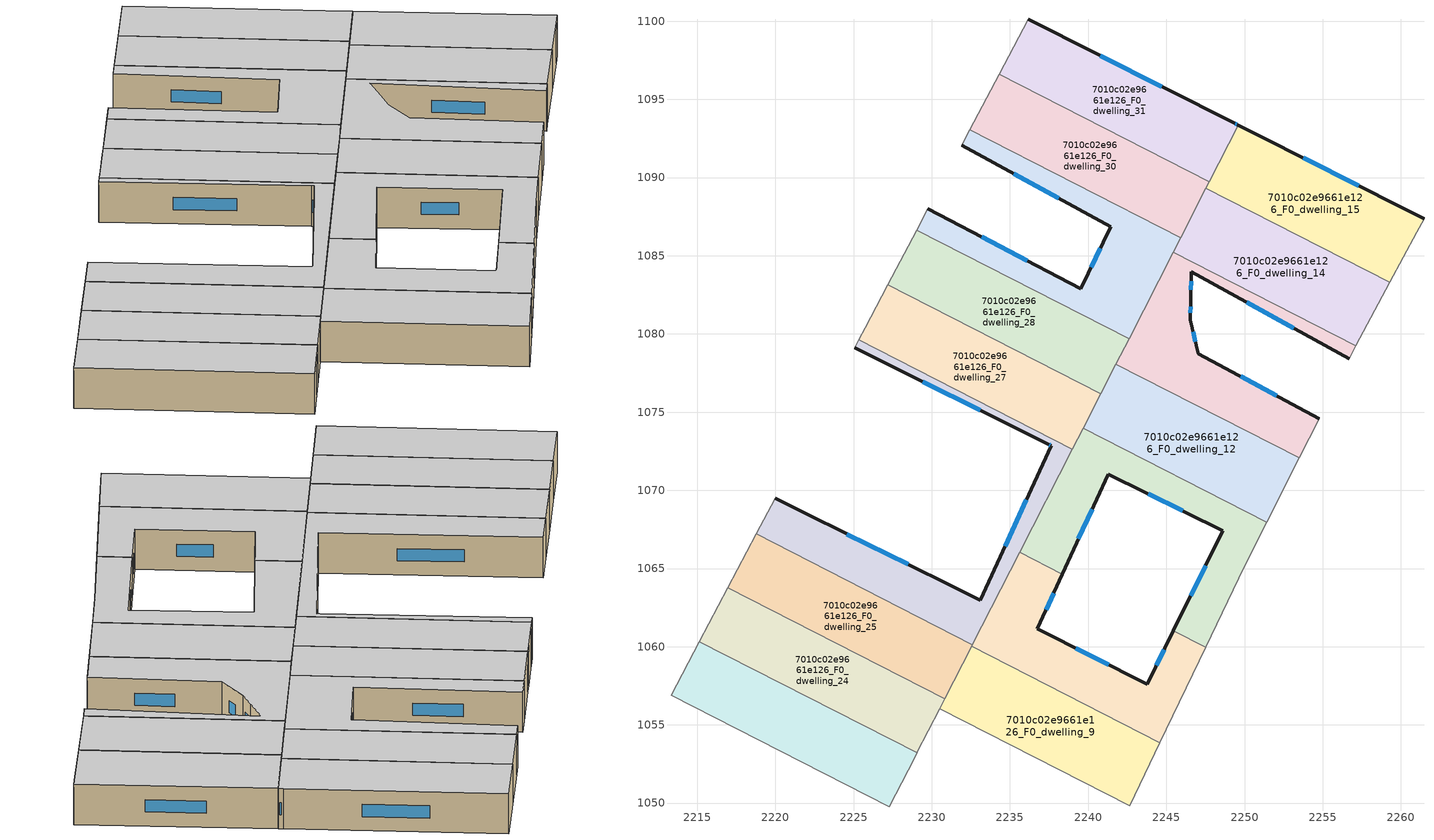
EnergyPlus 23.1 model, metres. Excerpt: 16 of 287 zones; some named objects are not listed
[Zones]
7010c02e9661e126_F0_dwelling_10
 floor ground (EU_floor_Construction): 2245.45,1061.01 2247.51,1059.96 2244.59,1053.86 2232.54,1060.02 2235.62,1066.04 2238.35,1064.65 2236.74,1061.15 2243.77,1057.6 z0
 wall outside (EU_wall_Construction): 2245.45,1061.01 2243.77,1057.6 2236.74,1061.15 2238.35,1064.65 z0:3
 wall to 7010c02e9661e126_F0_dwelling_11 (EU_wall_Construction): 2238.35,1064.65 2235.62,1066.04 / 2247.51,1059.96 2245.45,1061.01 z0:3
 wall adiabatic (EU_wall_Construction): 2244.59,1053.86 2247.51,1059.96 z0:3
 wall to 7010c02e9661e126_F0_dwelling_9 (EU_wall_Construction): 2232.54,1060.02 2244.59,1053.86 z0:3
 wall to 7010c02e9661e126_F0_dwelling_26 (EU_wall_Construction): 2235.62,1066.04 2232.6,1060.14 z0:3
 wall to 7010c02e9661e126_F0_dwelling_25 (EU_wall_Construction): 2232.6,1060.14 2232.54,1060.02 z0:3
 window (EU_Window_Construction): 2237.31,1062.38 2237.79,1063.42 / 2241.3,1058.85 2239.21,1059.91 / 2244.86,1059.82 2244.36,1058.8 z1.05:1.95
 ceiling to 7010c02e9661e126_F1_dwelling_10 (EU_floor_Construction): 2244.59,1053.86 2247.51,1059.96 2245.45,1061.01 2243.77,1057.6 2236.74,1061.15 2238.35,1064.65 2235.62,1066.04 2232.54,1060.02 z3
7010c02e9661e126_F0_dwelling_11
 floor ground (EU_floor_Construction): 2251.42,1067.96 2249.98,1065.12 2247.51,1059.96 2245.45,1061.01 2248.61,1067.4 2241.29,1071.04 2238.35,1064.65 2235.62,1066.04 2239.67,1073.96 z0
 wall outside (EU_wall_Construction): 2238.35,1064.65 2241.29,1071.04 2248.61,1067.4 2245.45,1061.01 z0:3
 wall to 7010c02e9661e126_F0_dwelling_12 (EU_wall_Construction): 2251.42,1067.96 2239.67,1073.96 z0:3
 wall adiabatic (EU_wall_Construction): 2247.51,1059.96 2249.98,1065.12 2251.42,1067.96 z0:3
 wall to 7010c02e9661e126_F0_dwelling_27 (EU_wall_Construction): 2239.67,1073.96 2239,1072.64 z0:3
 wall to 7010c02e9661e126_F0_dwelling_26 (EU_wall_Construction): 2239,1072.64 2235.62,1066.04 z0:3
 window (EU_Window_Construction): 2247.51,1065.16 2246.56,1063.25 / 2243.86,1069.77 2246.04,1068.68 / 2239.38,1066.89 2240.26,1068.8 z1.05:1.95
 ceiling to 7010c02e9661e126_F1_dwelling_11 (EU_floor_Construction): 2247.51,1059.96 2249.98,1065.12 2251.42,1067.96 2239.67,1073.96 2235.62,1066.04 2238.35,1064.65 2241.29,1071.04 2248.61,1067.4 2245.45,1061.01 z3
7010c02e9661e126_F0_dwelling_12
 floor ground (EU_floor_Construction): 2253.49,1072.07 2251.42,1067.96 2239.67,1073.96 2241.77,1078.06 z0
 wall to 7010c02e9661e126_F0_dwelling_13 (EU_wall_Construction): 2253.49,1072.07 2241.77,1078.06 z0:3
 wall adiabatic (EU_wall_Construction): 2251.42,1067.96 2253.49,1072.07 z0:3
 wall to 7010c02e9661e126_F0_dwelling_28 (EU_wall_Construction): 2241.77,1078.06 2240.8,1076.17 z0:3
 wall to 7010c02e9661e126_F0_dwelling_27 (EU_wall_Construction): 2240.8,1076.17 2239.67,1073.96 z0:3
 ceiling to 7010c02e9661e126_F1_dwelling_12 (EU_floor_Construction): 2251.42,1067.96 2253.49,1072.07 2241.77,1078.06 2239.67,1073.96 z3
7010c02e9661e126_F0_dwelling_13
 floor ground (EU_floor_Construction): 2257.12,1079.23 2256.68,1078.41 2246.59,1083.99 2246.56,1082.2 2246.54,1080.9 2247.04,1078.73 2254.76,1074.59 2253.49,1072.07 2241.77,1078.06 2245.43,1085.22 z0
 wall outside (EU_wall_Construction): 2254.76,1074.59 2247.04,1078.73 2246.54,1080.9 2246.56,1082.2 2246.59,1083.99 2256.68,1078.41 z0:3
 wall adiabatic (EU_wall_Construction): 2253.49,1072.07 2254.76,1074.59 / 2256.68,1078.41 2257.12,1079.23 z0:3
 wall to 7010c02e9661e126_F0_dwelling_14 (EU_wall_Construction): 2257.12,1079.23 2245.43,1085.22 z0:3
 wall to 7010c02e9661e126_F0_dwelling_29 (EU_wall_Construction): 2245.43,1085.22 2242.61,1079.7 z0:3
 wall to 7010c02e9661e126_F0_dwelling_28 (EU_wall_Construction): 2242.61,1079.7 2241.77,1078.06 z0:3
 window (EU_Window_Construction): 2246.54,1081.36 2246.55,1081.75 / 2246.86,1079.49 2246.71,1080.14 / 2252.05,1076.04 2249.74,1077.28 / 2250.13,1082.04 2253.15,1080.37 / 2246.57,1082.83 2246.58,1083.36 z1.05:1.95
 ceiling to 7010c02e9661e126_F1_dwelling_13 (EU_floor_Construction): 2254.76,1074.59 2247.04,1078.73 2246.54,1080.9 2246.56,1082.2 2246.59,1083.99 2256.68,1078.41 2257.12,1079.23 2245.43,1085.22 2241.77,1078.06 2253.49,1072.07 z3
7010c02e9661e126_F0_dwelling_14
 floor ground (EU_floor_Construction): 2259.3,1083.3 2257.12,1079.23 2245.43,1085.22 2247.53,1089.32 z0
 wall to 7010c02e9661e126_F0_dwelling_15 (EU_wall_Construction): 2259.3,1083.3 2247.53,1089.32 z0:3
 wall adiabatic (EU_wall_Construction): 2257.12,1079.23 2259.3,1083.3 z0:3
 wall to 7010c02e9661e126_F0_dwelling_30 (EU_wall_Construction): 2247.53,1089.32 2245.91,1086.15 z0:3
 wall to 7010c02e9661e126_F0_dwelling_29 (EU_wall_Construction): 2245.91,1086.15 2245.43,1085.22 z0:3
 ceiling to 7010c02e9661e126_F1_dwelling_14 (EU_floor_Construction): 2257.12,1079.23 2259.3,1083.3 2247.53,1089.32 2245.43,1085.22 z3
7010c02e9661e126_F0_dwelling_15
 floor ground (EU_floor_Construction): 2261.47,1087.38 2261.01,1086.51 2259.3,1083.3 2247.53,1089.32 2249.59,1093.34 z0
 wall outside (EU_wall_Construction): 2261.47,1087.38 2249.59,1093.34 z0:3
 wall adiabatic (EU_wall_Construction): 2259.3,1083.3 2261.01,1086.51 2261.47,1087.38 z0:3
 wall to 7010c02e9661e126_F0_dwelling_31 (EU_wall_Construction): 2249.59,1093.34 2247.74,1089.73 z0:3
 wall to 7010c02e9661e126_F0_dwelling_30 (EU_wall_Construction): 2247.74,1089.73 2247.53,1089.32 z0:3
 window (EU_Window_Construction): 2257.31,1089.47 2253.76,1091.25 z1.05:1.95
 ceiling to 7010c02e9661e126_F1_dwelling_15 (EU_floor_Construction): 2259.3,1083.3 2261.01,1086.51 2261.47,1087.38 2249.59,1093.34 2247.53,1089.32 z3
7010c02e9661e126_F0_dwelling_23
 floor ground (EU_floor_Construction): 2229.05,1053.21 2227.29,1049.76 2213.32,1056.91 2215.13,1060.33 z0
 wall to 7010c02e9661e126_F0_dwelling_24 (EU_wall_Construction): 2229.05,1053.21 2215.13,1060.33 z0:3
 wall to 7010c02e9661e126_F0_dwelling_22 (EU_wall_Construction): 2213.32,1056.91 2227.29,1049.76 z0:3
 wall adiabatic (EU_wall_Construction): 2215.13,1060.33 2213.32,1056.91 z0:3
 wall to 7010c02e9661e126_F0_dwelling_8 (EU_wall_Construction): 2228.49,1052.1 2229.05,1053.21 z0:3
 wall to 7010c02e9661e126_F0_dwelling_7 (EU_wall_Construction): 2227.29,1049.76 2228.49,1052.1 z0:3
 ceiling to 7010c02e9661e126_F1_dwelling_23 (EU_floor_Construction): 2227.29,1049.76 2229.05,1053.21 2215.13,1060.33 2213.32,1056.91 z3
7010c02e9661e126_F0_dwelling_24
 floor ground (EU_floor_Construction): 2230.82,1056.67 2229.05,1053.21 2215.13,1060.33 2216.95,1063.77 z0
 wall to 7010c02e9661e126_F0_dwelling_25 (EU_wall_Construction): 2230.82,1056.67 2216.95,1063.77 z0:3
 wall adiabatic (EU_wall_Construction): 2216.95,1063.77 2215.13,1060.33 z0:3
 wall to 7010c02e9661e126_F0_dwelling_9 (EU_wall_Construction): 2230.51,1056.05 2230.82,1056.67 z0:3
 wall to 7010c02e9661e126_F0_dwelling_8 (EU_wall_Construction): 2229.05,1053.21 2230.51,1056.05 z0:3
 ceiling to 7010c02e9661e126_F1_dwelling_24 (EU_floor_Construction): 2229.05,1053.21 2230.82,1056.67 2216.95,1063.77 2215.13,1060.33 z3
7010c02e9661e126_F0_dwelling_25
 floor ground (EU_floor_Construction): 2232.6,1060.14 2230.82,1056.67 2216.95,1063.77 2218.77,1067.22 z0
 wall to 7010c02e9661e126_F0_dwelling_26 (EU_wall_Construction): 2232.6,1060.14 2218.77,1067.22 z0:3
 wall adiabatic (EU_wall_Construction): 2218.77,1067.22 2216.95,1063.77 z0:3
 wall to 7010c02e9661e126_F0_dwelling_9 (EU_wall_Construction): 2230.83,1056.67 2232.54,1060.02 z0:3
 ceiling to 7010c02e9661e126_F1_dwelling_25 (EU_floor_Construction): 2230.82,1056.67 2232.6,1060.14 2218.77,1067.22 2216.95,1063.77 z3
7010c02e9661e126_F0_dwelling_26
 floor ground (EU_floor_Construction): 2237.44,1072.95 2225.06,1079.11 2225.34,1079.63 2239,1072.64 2232.6,1060.14 2218.77,1067.22 2219.97,1069.49 2233.08,1062.97 2237.65,1072.85 z0
 wall outside (EU_wall_Construction): 2225.06,1079.11 2237.44,1072.95 2237.65,1072.85 2233.08,1062.97 2219.97,1069.49 z0:3
 wall adiabatic (EU_wall_Construction): 2225.34,1079.63 2225.06,1079.11 / 2219.97,1069.49 2218.77,1067.22 z0:3
 wall to 7010c02e9661e126_F0_dwelling_27 (EU_wall_Construction): 2239,1072.64 2225.34,1079.63 z0:3
 window (EU_Window_Construction): 2228.49,1065.26 2224.57,1067.21 / 2236.05,1069.39 2234.68,1066.44 / 2237.52,1072.92 2237.57,1072.89 / 2229.41,1076.95 2233.1,1075.11 z1.05:1.95
 ceiling to 7010c02e9661e126_F1_dwelling_26 (EU_floor_Construction): 2232.6,1060.14 2239,1072.64 2225.34,1079.63 2225.06,1079.11 2237.44,1072.95 2237.65,1072.85 2233.08,1062.97 2219.97,1069.49 2218.77,1067.22 z3
7010c02e9661e126_F0_dwelling_27
 floor ground (EU_floor_Construction): 2240.8,1076.17 2239,1072.64 2225.34,1079.63 2225.76,1080.4 2226.81,1082.4 2227.19,1083.13 z0
 wall to 7010c02e9661e126_F0_dwelling_28 (EU_wall_Construction): 2240.8,1076.17 2227.19,1083.13 z0:3
 wall adiabatic (EU_wall_Construction): 2227.19,1083.13 2226.81,1082.4 2225.76,1080.4 2225.34,1079.63 z0:3
 ceiling to 7010c02e9661e126_F1_dwelling_27 (EU_floor_Construction): 2239,1072.64 2240.8,1076.17 2227.19,1083.13 2226.81,1082.4 2225.76,1080.4 2225.34,1079.63 z3
7010c02e9661e126_F0_dwelling_28
 floor ground (EU_floor_Construction): 2242.61,1079.71 2240.8,1076.17 2227.19,1083.13 2229.05,1086.65 z0
 wall adiabatic (EU_wall_Construction): 2229.05,1086.65 2227.19,1083.13 z0:3
 wall to 7010c02e9661e126_F0_dwelling_29 (EU_wall_Construction): 2242.61,1079.71 2229.05,1086.65 z0:3
 ceiling to 7010c02e9661e126_F1_dwelling_28 (EU_floor_Construction): 2240.8,1076.17 2242.61,1079.71 2229.05,1086.65 2227.19,1083.13 z3
7010c02e9661e126_F0_dwelling_29
 floor ground (EU_floor_Construction): 2245.91,1086.15 2242.61,1079.71 2229.05,1086.65 2229.76,1087.99 2239.54,1082.88 2241.45,1086.86 2231.91,1092.05 2232.43,1093.05 z0
 wall outside (EU_wall_Construction): 2231.91,1092.05 2241.45,1086.86 2239.54,1082.88 2229.76,1087.99 z0:3
 wall adiabatic (EU_wall_Construction): 2232.43,1093.05 2231.91,1092.05 / 2229.76,1087.99 2229.05,1086.65 z0:3
 wall to 7010c02e9661e126_F0_dwelling_30 (EU_wall_Construction): 2245.91,1086.15 2232.43,1093.05 z0:3
 window (EU_Window_Construction): 2235.25,1090.23 2238.11,1088.68 / 2236.11,1084.67 2233.18,1086.2 / 2240.78,1085.47 2240.21,1084.28 z1.05:1.95
 ceiling to 7010c02e9661e126_F1_dwelling_29 (EU_floor_Construction): 2242.61,1079.71 2245.91,1086.15 2232.43,1093.05 2231.91,1092.05 2241.45,1086.86 2239.54,1082.88 2229.76,1087.99 2229.05,1086.65 z3
7010c02e9661e126_F0_dwelling_30
 floor ground (EU_floor_Construction): 2247.74,1089.73 2245.91,1086.15 2232.43,1093.05 2234.31,1096.6 z0
 wall adiabatic (EU_wall_Construction): 2234.31,1096.6 2232.43,1093.05 z0:3
 wall to 7010c02e9661e126_F0_dwelling_31 (EU_wall_Construction): 2247.74,1089.73 2234.31,1096.6 z0:3
 ceiling to 7010c02e9661e126_F1_dwelling_30 (EU_floor_Construction): 2245.91,1086.15 2247.74,1089.73 2234.31,1096.6 2232.43,1093.05 z3
7010c02e9661e126_F0_dwelling_31
 floor ground (EU_floor_Construction): 2249.3,1093.49 2249.59,1093.34 2247.74,1089.73 2234.31,1096.6 2236.18,1100.13 z0
 wall outside (EU_wall_Construction): 2249.59,1093.34 2249.3,1093.49 2236.18,1100.13 z0:3
 wall adiabatic (EU_wall_Construction): 2236.18,1100.13 2234.31,1096.6 z0:3
 window (EU_Window_Construction): 2244.69,1095.82 2240.78,1097.8 / 2249.49,1093.4 2249.4,1093.44 z1.05:1.95
 ceiling to 7010c02e9661e126_F1_dwelling_31 (EU_floor_Construction): 2247.74,1089.73 2249.59,1093.34 2249.3,1093.49 2236.18,1100.13 2234.31,1096.6 z3
7010c02e9661e126_F0_dwelling_9
 floor ground (EU_floor_Construction): 2244.59,1053.86 2242.66,1049.83 2230.51,1056.05 2232.54,1060.02 z0
 wall adiabatic (EU_wall_Construction): 2242.66,1049.83 2244.59,1053.86 z0:3
 wall to 7010c02e9661e126_F0_dwelling_8 (EU_wall_Construction): 2230.51,1056.05 2242.66,1049.83 z0:3
 ceiling to 7010c02e9661e126_F1_dwelling_9 (EU_floor_Construction): 2242.66,1049.83 2244.59,1053.86 2232.54,1060.02 2230.51,1056.05 z3
[Building]
EU S2 Campaign: North Axis=0; Terrain=City; Solar Distribution=FullExterior
[Site:Location]
Bologna: Latitude=44.5; Longitude=11.25; Time Zone=1; Elevation=37
[SizingPeriod:WeatherFileDays]
AnnualSizingPeriod: Begin Month=1; Begin Day of Month=1; End Month=12; End Day of Month=31; Day of Week for Start Day=Monday; Use Weather File Daylight Saving Period=No; Use Weather File Rain and Snow Indicators=No
[MATERIAL]
EU_InternalMass_Material: Roughness=MediumRough; Thickness=0.1; Conductivity=1; Density=1800; Specific Heat=900; Thermal Absorptance=0.9; Solar Absorptance=0.7; Visible Absorptance=0.7
[MATERIAL:NOMASS] Roughness=MediumRough; Thermal Absorptance=0.9; Solar Absorptance=0.7; Visible Absorptance=0.7
Name | Thermal Resistance
EU_wall_NoMass | 0.890213
EU_floor_NoMass | 0.79516
[WINDOWMATERIAL:SIMPLEGLAZINGSYSTEM]
EU_Window_SimpleGlazing: UFactor=4.49146; Solar Heat Gain Coefficient=0.85; Visible Transmittance=0.85
[CONSTRUCTION]
EU_wall_Construction: EU_wall_NoMass
EU_floor_Construction: EU_floor_NoMass
EU_Window_Construction: EU_Window_SimpleGlazing
EU_InternalMass_Construction: EU_InternalMass_Material
[ZONE] Type=1; Multiplier=1; Ceiling Height=autocalculate; Floor Area=autocalculate; Part of Total Floor Area=Yes
Name | Volume
7010c02e9661e126_F0_dwelling_10 | 182.054
7010c02e9661e126_F0_dwelling_11 | 182.031
7010c02e9661e126_F0_dwelling_12; 7010c02e9661e126_F0_dwelling_30 | 182.048
7010c02e9661e126_F0_dwelling_13 | 182.024
7010c02e9661e126_F0_dwelling_14 | 182.069
7010c02e9661e126_F0_dwelling_15 | 182.025
7010c02e9661e126_F0_dwelling_23; 7010c02e9661e126_F0_dwelling_25 | 182.029
7010c02e9661e126_F0_dwelling_24 | 182.068
7010c02e9661e126_F0_dwelling_26 | 182.053
7010c02e9661e126_F0_dwelling_27 | 182.037
7010c02e9661e126_F0_dwelling_28 | 182.043
7010c02e9661e126_F0_dwelling_29 | 182.046
7010c02e9661e126_F0_dwelling_31 | 182.027
7010c02e9661e126_F0_dwelling_9 | 182.049
[INTERNALMASS] Construction=EU_InternalMass_Construction
Name | Zone or ZoneList | Surface Area
7010c02e9661e126_F0_dwelling_9_EU_InternalMass | 7010c02e9661e126_F0_dwelling_9 | 60.6832
7010c02e9661e126_F0_dwelling_10_EU_InternalMass | 7010c02e9661e126_F0_dwelling_10 | 60.6848
7010c02e9661e126_F0_dwelling_11_EU_InternalMass | 7010c02e9661e126_F0_dwelling_11 | 60.6769
7010c02e9661e126_F0_dwelling_12_EU_InternalMass | 7010c02e9661e126_F0_dwelling_12 | 60.6824
7010c02e9661e126_F0_dwelling_13_EU_InternalMass | 7010c02e9661e126_F0_dwelling_13 | 60.6746
7010c02e9661e126_F0_dwelling_14_EU_InternalMass | 7010c02e9661e126_F0_dwelling_14 | 60.6899
7010c02e9661e126_F0_dwelling_15_EU_InternalMass | 7010c02e9661e126_F0_dwelling_15 | 60.6749
7010c02e9661e126_F0_dwelling_23_EU_InternalMass | 7010c02e9661e126_F0_dwelling_23 | 60.6758
7010c02e9661e126_F0_dwelling_24_EU_InternalMass | 7010c02e9661e126_F0_dwelling_24 | 60.6895
7010c02e9661e126_F0_dwelling_25_EU_InternalMass | 7010c02e9661e126_F0_dwelling_25 | 60.6767
7010c02e9661e126_F0_dwelling_26_EU_InternalMass | 7010c02e9661e126_F0_dwelling_26 | 60.6841
7010c02e9661e126_F0_dwelling_27_EU_InternalMass | 7010c02e9661e126_F0_dwelling_27 | 60.679
7010c02e9661e126_F0_dwelling_28_EU_InternalMass | 7010c02e9661e126_F0_dwelling_28 | 60.681
7010c02e9661e126_F0_dwelling_29_EU_InternalMass | 7010c02e9661e126_F0_dwelling_29 | 60.6822
7010c02e9661e126_F0_dwelling_30_EU_InternalMass | 7010c02e9661e126_F0_dwelling_30 | 60.6828
7010c02e9661e126_F0_dwelling_31_EU_InternalMass | 7010c02e9661e126_F0_dwelling_31 | 60.6757
[OTHEREQUIPMENT] Fuel Type=Electricity; Design Level Calculation Method=Watts/Area; Power per Zone Floor Area=1; Fraction Latent=0; Fraction Radiant=0; Fraction Lost=0; Carbon Dioxide Generation Rate=0; EndUse Subcategory=EU_Step8_InternalGains
Name | Zone or ZoneList or Space or SpaceList | Schedule
EU_Step8_InternalGain_7010c02e9661e126_F0_dwelling_9_f000 | 7010c02e9661e126_F0_dwelling_9 | EU_Step8_GainSchedule_7010c02e9661e126_F0_dwelling_9_f000
EU_Step8_InternalGain_7010c02e9661e126_F0_dwelling_10_f000 | 7010c02e9661e126_F0_dwelling_10 | EU_Step8_GainSchedule_7010c02e9661e126_F0_dwelling_10_f000
EU_Step8_InternalGain_7010c02e9661e126_F0_dwelling_11_f000 | 7010c02e9661e126_F0_dwelling_11 | EU_Step8_GainSchedule_7010c02e9661e126_F0_dwelling_11_f000
EU_Step8_InternalGain_7010c02e9661e126_F0_dwelling_12_f000 | 7010c02e9661e126_F0_dwelling_12 | EU_Step8_GainSchedule_7010c02e9661e126_F0_dwelling_12_f000
EU_Step8_InternalGain_7010c02e9661e126_F0_dwelling_13_f000 | 7010c02e9661e126_F0_dwelling_13 | EU_Step8_GainSchedule_7010c02e9661e126_F0_dwelling_13_f000
EU_Step8_InternalGain_7010c02e9661e126_F0_dwelling_14_f000 | 7010c02e9661e126_F0_dwelling_14 | EU_Step8_GainSchedule_7010c02e9661e126_F0_dwelling_14_f000
EU_Step8_InternalGain_7010c02e9661e126_F0_dwelling_15_f000 | 7010c02e9661e126_F0_dwelling_15 | EU_Step8_GainSchedule_7010c02e9661e126_F0_dwelling_15_f000
EU_Step8_InternalGain_7010c02e9661e126_F0_dwelling_23_f000 | 7010c02e9661e126_F0_dwelling_23 | EU_Step8_GainSchedule_7010c02e9661e126_F0_dwelling_23_f000
EU_Step8_InternalGain_7010c02e9661e126_F0_dwelling_24_f000 | 7010c02e9661e126_F0_dwelling_24 | EU_Step8_GainSchedule_7010c02e9661e126_F0_dwelling_24_f000
EU_Step8_InternalGain_7010c02e9661e126_F0_dwelling_25_f000 | 7010c02e9661e126_F0_dwelling_25 | EU_Step8_GainSchedule_7010c02e9661e126_F0_dwelling_25_f000
EU_Step8_InternalGain_7010c02e9661e126_F0_dwelling_26_f000 | 7010c02e9661e126_F0_dwelling_26 | EU_Step8_GainSchedule_7010c02e9661e126_F0_dwelling_26_f000
EU_Step8_InternalGain_7010c02e9661e126_F0_dwelling_27_f000 | 7010c02e9661e126_F0_dwelling_27 | EU_Step8_GainSchedule_7010c02e9661e126_F0_dwelling_27_f000
EU_Step8_InternalGain_7010c02e9661e126_F0_dwelling_28_f000 | 7010c02e9661e126_F0_dwelling_28 | EU_Step8_GainSchedule_7010c02e9661e126_F0_dwelling_28_f000
EU_Step8_InternalGain_7010c02e9661e126_F0_dwelling_29_f000 | 7010c02e9661e126_F0_dwelling_29 | EU_Step8_GainSchedule_7010c02e9661e126_F0_dwelling_29_f000
EU_Step8_InternalGain_7010c02e9661e126_F0_dwelling_30_f000 | 7010c02e9661e126_F0_dwelling_30 | EU_Step8_GainSchedule_7010c02e9661e126_F0_dwelling_30_f000
EU_Step8_InternalGain_7010c02e9661e126_F0_dwelling_31_f000 | 7010c02e9661e126_F0_dwelling_31 | EU_Step8_GainSchedule_7010c02e9661e126_F0_dwelling_31_f000
[ZONEVENTILATION:DESIGNFLOWRATE] Schedule=EU_AlwaysOn; Design Flow Rate Calculation Method=AirChanges/Hour; Air Changes per Hour=0.718634; Ventilation Type=Natural; Fan Pressure Rise=0; Fan Total Efficiency=1; Constant Term Coefficient=1; Temperature Term Coefficient=0; Velocity Term Coefficient=0; Velocity Squared Term Coefficient=0; Minimum Indoor Temperature=-100; Maximum Indoor Temperature=100; Delta Temperature=-100; Minimum Outdoor Temperature=-100; Maximum Outdoor Temperature=100; Maximum Wind Speed=40
Name | Zone or ZoneList or Space or SpaceList
EU_ConstantAir_7010c02e9661e126_F0_dwelling_9 | 7010c02e9661e126_F0_dwelling_9
EU_ConstantAir_7010c02e9661e126_F0_dwelling_10 | 7010c02e9661e126_F0_dwelling_10
EU_ConstantAir_7010c02e9661e126_F0_dwelling_11 | 7010c02e9661e126_F0_dwelling_11
EU_ConstantAir_7010c02e9661e126_F0_dwelling_12 | 7010c02e9661e126_F0_dwelling_12
EU_ConstantAir_7010c02e9661e126_F0_dwelling_13 | 7010c02e9661e126_F0_dwelling_13
EU_ConstantAir_7010c02e9661e126_F0_dwelling_14 | 7010c02e9661e126_F0_dwelling_14
EU_ConstantAir_7010c02e9661e126_F0_dwelling_15 | 7010c02e9661e126_F0_dwelling_15
EU_ConstantAir_7010c02e9661e126_F0_dwelling_23 | 7010c02e9661e126_F0_dwelling_23
EU_ConstantAir_7010c02e9661e126_F0_dwelling_24 | 7010c02e9661e126_F0_dwelling_24
EU_ConstantAir_7010c02e9661e126_F0_dwelling_25 | 7010c02e9661e126_F0_dwelling_25
EU_ConstantAir_7010c02e9661e126_F0_dwelling_26 | 7010c02e9661e126_F0_dwelling_26
EU_ConstantAir_7010c02e9661e126_F0_dwelling_27 | 7010c02e9661e126_F0_dwelling_27
EU_ConstantAir_7010c02e9661e126_F0_dwelling_28 | 7010c02e9661e126_F0_dwelling_28
EU_ConstantAir_7010c02e9661e126_F0_dwelling_29 | 7010c02e9661e126_F0_dwelling_29
EU_ConstantAir_7010c02e9661e126_F0_dwelling_30 | 7010c02e9661e126_F0_dwelling_30
EU_ConstantAir_7010c02e9661e126_F0_dwelling_31 | 7010c02e9661e126_F0_dwelling_31
[HVACTEMPLATE:ZONE:IDEALLOADSAIRSYSTEM] System Availability Schedule=EU_AlwaysOn; Maximum Heating Supply Air Temperature=50; Minimum Cooling Supply Air Temperature=13; Maximum Heating Supply Air Humidity Ratio=0.0156; Minimum Cooling Supply Air Humidity Ratio=0.0077; Heating Limit=NoLimit; Cooling Limit=NoLimit; Heating Availability Schedule=EU_AlwaysOn; Cooling Availability Schedule=EU_CoolingOff; Dehumidification Control Type=ConstantSensibleHeatRatio; Cooling Sensible Heat Ratio=0.7; Dehumidification Setpoint=60; Humidification Control Type=None; Humidification Setpoint=30; Outdoor Air Method=None; Outdoor Air Flow Rate per Person=0.00944; Outdoor Air Flow Rate per Zone Floor Area=0; Outdoor Air Flow Rate per Zone=0; Demand Controlled Ventilation Type=None; Outdoor Air Economizer Type=NoEconomizer; Heat Recovery Type=None; Sensible Heat Recovery Effectiveness=0.7; Latent Heat Recovery Effectiveness=0.65
Name | Template Thermostat
7010c02e9661e126_F0_dwelling_9 | EU_HeatOnly_7010c02e9661e126_F0_dwelling_9
7010c02e9661e126_F0_dwelling_10 | EU_HeatOnly_7010c02e9661e126_F0_dwelling_10
7010c02e9661e126_F0_dwelling_11 | EU_HeatOnly_7010c02e9661e126_F0_dwelling_11
7010c02e9661e126_F0_dwelling_12 | EU_HeatOnly_7010c02e9661e126_F0_dwelling_12
7010c02e9661e126_F0_dwelling_13 | EU_HeatOnly_7010c02e9661e126_F0_dwelling_13
7010c02e9661e126_F0_dwelling_14 | EU_HeatOnly_7010c02e9661e126_F0_dwelling_14
7010c02e9661e126_F0_dwelling_15 | EU_HeatOnly_7010c02e9661e126_F0_dwelling_15
7010c02e9661e126_F0_dwelling_23 | EU_HeatOnly_7010c02e9661e126_F0_dwelling_23
7010c02e9661e126_F0_dwelling_24 | EU_HeatOnly_7010c02e9661e126_F0_dwelling_24
7010c02e9661e126_F0_dwelling_25 | EU_HeatOnly_7010c02e9661e126_F0_dwelling_25
7010c02e9661e126_F0_dwelling_26 | EU_HeatOnly_7010c02e9661e126_F0_dwelling_26
7010c02e9661e126_F0_dwelling_27 | EU_HeatOnly_7010c02e9661e126_F0_dwelling_27
7010c02e9661e126_F0_dwelling_28 | EU_HeatOnly_7010c02e9661e126_F0_dwelling_28
7010c02e9661e126_F0_dwelling_29 | EU_HeatOnly_7010c02e9661e126_F0_dwelling_29
7010c02e9661e126_F0_dwelling_30 | EU_HeatOnly_7010c02e9661e126_F0_dwelling_30
7010c02e9661e126_F0_dwelling_31 | EU_HeatOnly_7010c02e9661e126_F0_dwelling_31
[SIZING:ZONE] Zone Cooling Design Supply Air Temperature Input Method=SupplyAirTemperature; Zone Cooling Design Supply Air Temperature=13; Zone Heating Design Supply Air Temperature Input Method=SupplyAirTemperature; Zone Heating Design Supply Air Temperature=50; Zone Cooling Design Supply Air Humidity Ratio=0.008; Zone Heating Design Supply Air Humidity Ratio=0.008; Cooling Design Air Flow Method=DesignDay; Cooling Design Air Flow Rate=0; Cooling Minimum Air Flow per Zone Floor Area=0.000762; Cooling Minimum Air Flow=0; Cooling Minimum Air Flow Fraction=0.2; Heating Design Air Flow Method=DesignDay; Heating Design Air Flow Rate=0; Heating Maximum Air Flow per Zone Floor Area=0.002032; Heating Maximum Air Flow=0.141576; Heating Maximum Air Flow Fraction=0.3; Account for Dedicated Outdoor Air System=No; Dedicated Outdoor Air System Control Strategy=NeutralSupplyAir; Dedicated Outdoor Air Low Setpoint Temperature for Design=autosize; Dedicated Outdoor Air High Setpoint Temperature for Design=autosize; Zone Load Sizing Method=Sensible Load Only No Latent Load; Zone Latent Cooling Design Supply Air Humidity Ratio Input Method=HumidityRatioDifference; Zone Cooling Design Supply Air Humidity Ratio Difference=0.005; Zone Latent Heating Design Supply Air Humidity Ratio Input Method=HumidityRatioDifference; Zone Humidification Design Supply Air Humidity Ratio Difference=0.005
7010c02e9661e126_F0_dwelling_9; 7010c02e9661e126_F0_dwelling_10; 7010c02e9661e126_F0_dwelling_11; 7010c02e9661e126_F0_dwelling_12; 7010c02e9661e126_F0_dwelling_13; 7010c02e9661e126_F0_dwelling_14; 7010c02e9661e126_F0_dwelling_15; 7010c02e9661e126_F0_dwelling_23; 7010c02e9661e126_F0_dwelling_24; 7010c02e9661e126_F0_dwelling_25; 7010c02e9661e126_F0_dwelling_26; 7010c02e9661e126_F0_dwelling_27; 7010c02e9661e126_F0_dwelling_28; 7010c02e9661e126_F0_dwelling_29; 7010c02e9661e126_F0_dwelling_30; 7010c02e9661e126_F0_dwelling_31
[SCHEDULE:CONSTANT]
Name | Hourly Value
EU_AlwaysOn | 1
EU_CoolingOff | 0
[SCHEDULE:FILE] Column Number=1; Rows to Skip at Top=0; Number of Hours of Data=8760; Column Separator=Comma; Interpolate to Timestep=No; Minutes per Item=60; Adjust Schedule for Daylight Savings=Yes
Name | File
EU_Step8_GainSchedule_7010c02e9661e126_F0_dwelling_9_f000 | ../../schedules/7010c02e9661e126/7010c02e9661e126_F0_dwelling_9_f000_gain.csv
EU_Step8_GainSchedule_7010c02e9661e126_F0_dwelling_10_f000 | ../../schedules/7010c02e9661e126/7010c02e9661e126_F0_dwelling_10_f000_gain.csv
EU_Step8_GainSchedule_7010c02e9661e126_F0_dwelling_11_f000 | ../../schedules/7010c02e9661e126/7010c02e9661e126_F0_dwelling_11_f000_gain.csv
EU_Step8_GainSchedule_7010c02e9661e126_F0_dwelling_12_f000 | ../../schedules/7010c02e9661e126/7010c02e9661e126_F0_dwelling_12_f000_gain.csv
EU_Step8_GainSchedule_7010c02e9661e126_F0_dwelling_13_f000 | ../../schedules/7010c02e9661e126/7010c02e9661e126_F0_dwelling_13_f000_gain.csv
EU_Step8_GainSchedule_7010c02e9661e126_F0_dwelling_14_f000 | ../../schedules/7010c02e9661e126/7010c02e9661e126_F0_dwelling_14_f000_gain.csv
EU_Step8_GainSchedule_7010c02e9661e126_F0_dwelling_15_f000 | ../../schedules/7010c02e9661e126/7010c02e9661e126_F0_dwelling_15_f000_gain.csv
EU_Step8_GainSchedule_7010c02e9661e126_F0_dwelling_23_f000 | ../../schedules/7010c02e9661e126/7010c02e9661e126_F0_dwelling_23_f000_gain.csv
EU_Step8_GainSchedule_7010c02e9661e126_F0_dwelling_24_f000 | ../../schedules/7010c02e9661e126/7010c02e9661e126_F0_dwelling_24_f000_gain.csv
EU_Step8_GainSchedule_7010c02e9661e126_F0_dwelling_25_f000 | ../../schedules/7010c02e9661e126/7010c02e9661e126_F0_dwelling_25_f000_gain.csv
EU_Step8_GainSchedule_7010c02e9661e126_F0_dwelling_26_f000 | ../../schedules/7010c02e9661e126/7010c02e9661e126_F0_dwelling_26_f000_gain.csv
EU_Step8_GainSchedule_7010c02e9661e126_F0_dwelling_27_f000 | ../../schedules/7010c02e9661e126/7010c02e9661e126_F0_dwelling_27_f000_gain.csv
EU_Step8_GainSchedule_7010c02e9661e126_F0_dwelling_28_f000 | ../../schedules/7010c02e9661e126/7010c02e9661e126_F0_dwelling_28_f000_gain.csv
EU_Step8_GainSchedule_7010c02e9661e126_F0_dwelling_29_f000 | ../../schedules/7010c02e9661e126/7010c02e9661e126_F0_dwelling_29_f000_gain.csv
EU_Step8_GainSchedule_7010c02e9661e126_F0_dwelling_30_f000 | ../../schedules/7010c02e9661e126/7010c02e9661e126_F0_dwelling_30_f000_gain.csv
EU_Step8_GainSchedule_7010c02e9661e126_F0_dwelling_31_f000 | ../../schedules/7010c02e9661e126/7010c02e9661e126_F0_dwelling_31_f000_gain.csv
